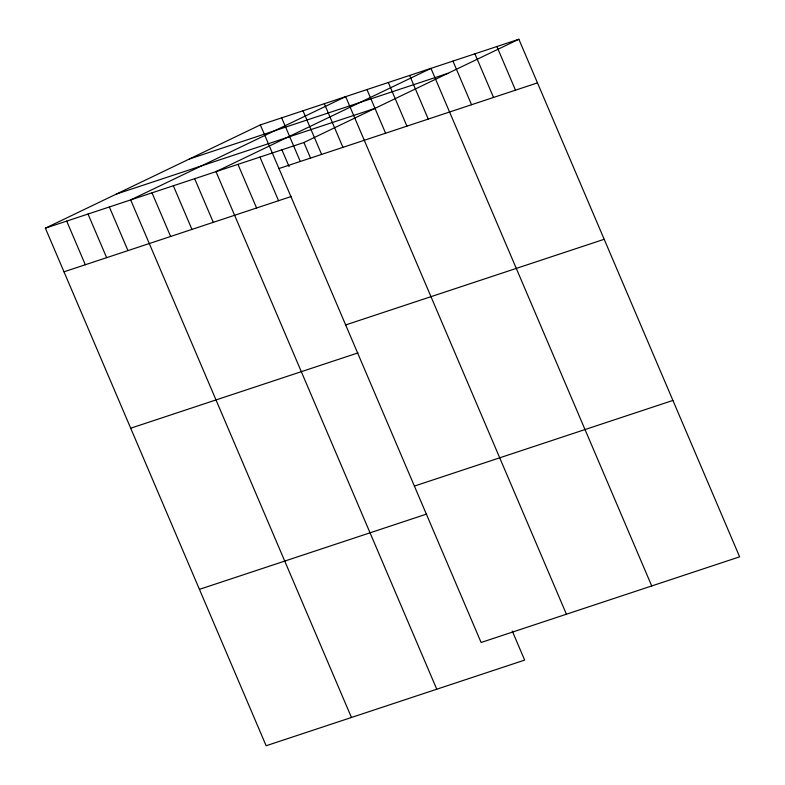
<?xml version="1.0" encoding="UTF-8"?>
<svg xmlns="http://www.w3.org/2000/svg" width="785" height="785" viewBox="0 0 785 785"><rect width="100%" height="100%" fill="white"/><g stroke="black" fill="none" stroke-linecap="round" stroke-linejoin="round"><path stroke-width="1.18" d="M512.271 631.052L524.655 660.097L266.135 745.75L45.373 228.17L260.345 124.903L518.865 39.25L739.627 556.83L481.107 642.483L260.345 124.903M45.373 228.17L303.893 142.517L518.865 39.25M189.401 158.982L447.921 73.329M116.308 194.091L374.837 108.438M278.96 168.549L537.48 82.886M63.987 271.806L291.284 196.495M345.665 324.941L604.185 239.288M130.693 428.208L357.989 352.897M414.401 486.082L672.922 400.428M199.429 589.349L426.726 514.038M496.885 46.531L515.5 90.167M474.915 53.812L493.529 97.448M452.935 61.093L471.549 104.729M651.727 585.953L430.965 68.374L215.993 171.64L436.764 689.22M409.633 75.438L428.247 119.075M388.31 82.503L406.924 126.15M366.978 89.578L385.592 133.214M566.417 614.213L345.655 96.643L130.683 199.91L351.445 717.48M324.323 103.708L342.937 147.344M303 110.773L321.614 154.41M303.893 142.517L310.575 158.177M281.668 117.838L300.282 161.475M281.923 149.798L289.076 166.577M259.943 157.078L278.557 200.715M237.973 164.359L256.587 207.996M194.67 178.705L213.285 222.341M173.338 185.77L191.952 229.406M152.015 192.835L170.63 236.481M109.36 206.975L127.965 250.611M88.028 214.04L106.642 257.676M66.696 221.105L85.31 264.741"/></g></svg>
